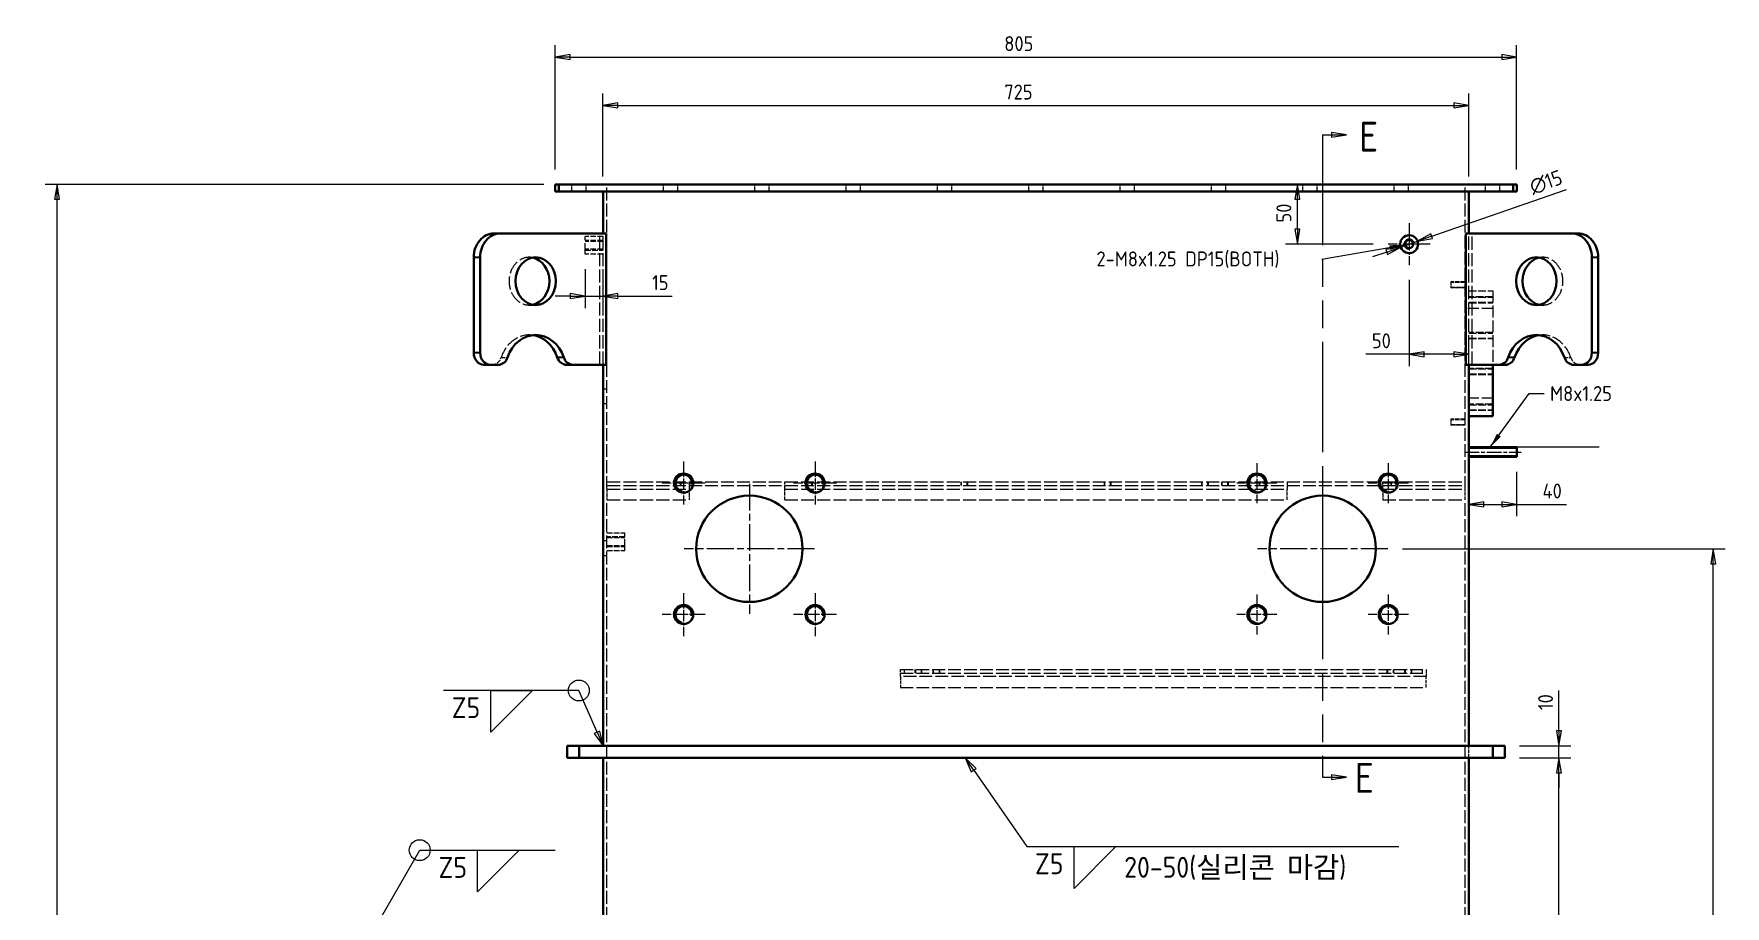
# Model space of a CAD drawing. Header units: millimetres. Extents: x 0 to 5945, y 0 to 4205.
# Drawn here: x 1804 to 3220, y 1254 to 1984 of the extents above; entities that cross this region are included whole.
import ezdxf

# ---------------------------------------------------------------- set-up
doc = ezdxf.new("R2010")
doc.units = ezdxf.units.MM
doc.header["$LTSCALE"] = 5
for name, pattern in [('CHAIN', [0.3543, 0.2362, -0.0295, 0.0591, -0.0295]), ('DASHED', [0.2067, 0.1654, -0.0413]), ('DOUBLE_DASH_CHAIN', [1.2403, 0.6614, -0.0827, 0.1654, -0.0827, 0.1654, -0.0827])]:
    doc.linetypes.add(name, pattern=pattern)
doc.layers.get('0').update_dxf_attribs({"color": 3, "lineweight": 25})
for name, color, linetype, lineweight in [('가려진 것(ISO)', 2, 'DASHED', 18), ('가려진 좁은 것(ISO)', 2, 'DASHED', 18), ('가시적인 것(ISO)', 3, 'Continuous', 40), ('가시적인 좁은 것(ISO)', 3, 'Continuous', 35), ('기호(ISO)', 5, 'Continuous', 25), ('단면선(ISO)', 7, 'CHAIN', 25), ('중심 표식(ISO)', 1, 'Continuous', 25), ('중심선(ISO)', 1, 'Continuous', 25), ('치수(ISO)', 2, 'Continuous', 25)]:
    doc.layers.add(name, color=color, linetype=linetype, lineweight=lineweight)
doc.styles.add('부품번호텍스트_PSTEK_POSCO', font='isocp.shx')
doc.styles.add('치수 텍스트_PSTEK_POSCO', font='isocp.shx')
doc.styles.add('표면거칠기 텍스트_PSTEK_POSCO', font='isocp.shx')
doc.dimstyles.new('치수_PSTEK_POSCO', dxfattribs={"dimscale": 5, "dimtxt": 2.5, "dimasz": 2.5, "dimexe": 2, "dimexo": 2.5, "dimgap": 1, "dimtad": 1, "dimrnd": 1e-08, "dimdsep": 46, "dimtxsty": '치수 텍스트_PSTEK_POSCO', "dimblk": 'Filled-1', "dimcen": 0.09, "dimdle": 10, "dimclrd": 7, "dimclre": 7, "dimclrt": 2, "dimadec": 1, "dimazin": 2, "dimtfac": 1, "dimtmove": 0, "dimatfit": 3, "dimfxl": 0, "dimtolj": 1, "dimlwd": -1, "dimlwe": -1, "dimarcsym": 0})
doc.dimstyles.new('치수_PSTEK_POSCO$7', dxfattribs={"dimscale": 5, "dimtxt": 2.5, "dimasz": 2.5, "dimexe": 2, "dimexo": 2.5, "dimgap": 1, "dimtad": 1, "dimrnd": 1e-08, "dimdsep": 46, "dimtxsty": '치수 텍스트_PSTEK_POSCO', "dimblk": 'Filled-1', "dimcen": 0.09, "dimdle": 10, "dimclrd": 7, "dimclre": 7, "dimclrt": 2, "dimadec": 1, "dimazin": 2, "dimtfac": 1, "dimtmove": 0, "dimatfit": 3, "dimfxl": 0, "dimtolj": 1, "dimlwd": -1, "dimlwe": -1, "dimarcsym": 0})

# ---------------------------------------------------------------- blocks, each defined once
blk = doc.blocks.new('Filled-1')
at = {"color": 0}
for p, q in [((0, 0), (-1, 0.17)), ((-1, 0.17), (-1, -0.17)), ((-1, 0), (0, 0)), ((-1, -0.17), (0, 0))]:
    blk.add_line(p, q, dxfattribs=at)
at = {"color": 0, "flags": 128}
blk.add_lwpolyline([(-1, -0.17), (0, 0), (-1, 0.17), (-1, -0.17)], dxfattribs=at)
at = {"color": 0}
blk.add_solid([(-1, -0.17), (0, 0), (-1, 0.17), (-1, -0.17)], dxfattribs=at)
blk = doc.blocks.new('*D40')
at = {"layer": 'Defpoints', "color": 0, "transparency": 16777216}
for p in [(3005.1, 1924), (2280.1, 1851.9), (3005.1, 1851.9)]:
    blk.add_point(p, dxfattribs=at)
at = {"layer": '치수(ISO)', "color": 7, "transparency": 16777216}
for p, q in [((2280.1, 1864.4), (2280.1, 1934)), ((3005.1, 1864.4), (3005.1, 1934)), ((2292.6, 1924), (2992.6, 1924))]:
    blk.add_line(p, q, dxfattribs=at)
at = {"layer": '치수(ISO)', "color": 7, "transparency": 16777216, "xscale": 12.5, "yscale": 12.5, "zscale": 12.5, "rotation": 180}
blk.add_blockref('Filled-1', (2280.1, 1924), dxfattribs=at)
at = {"layer": '치수(ISO)', "color": 7, "transparency": 16777216, "xscale": 12.5, "yscale": 12.5, "zscale": 12.5}
blk.add_blockref('Filled-1', (3005.1, 1924), dxfattribs=at)
at = {"layer": '치수(ISO)', "color": 2, "transparency": 16777216, "insert": (2616.1, 1935.2), "char_height": 12.5, "attachment_point": 4, "style": '치수 텍스트_PSTEK_POSCO'}
blk.add_mtext('\\A1;725', dxfattribs=at)
blk = doc.blocks.new('*D42')
at = {"layer": 'Defpoints', "color": 0, "transparency": 16777216}
for p in [(3045.1, 1964.5), (2240.1, 1857.9), (3045.1, 1857.9)]:
    blk.add_point(p, dxfattribs=at)
at = {"layer": '치수(ISO)', "color": 7, "transparency": 16777216}
for p, q in [((2240.1, 1870.4), (2240.1, 1974.5)), ((3045.1, 1870.4), (3045.1, 1974.5)), ((2252.6, 1964.5), (3032.6, 1964.5))]:
    blk.add_line(p, q, dxfattribs=at)
at = {"layer": '치수(ISO)', "color": 7, "transparency": 16777216, "xscale": 12.5, "yscale": 12.5, "zscale": 12.5, "rotation": 180}
blk.add_blockref('Filled-1', (2240.1, 1964.5), dxfattribs=at)
at = {"layer": '치수(ISO)', "color": 7, "transparency": 16777216, "xscale": 12.5, "yscale": 12.5, "zscale": 12.5}
blk.add_blockref('Filled-1', (3045.1, 1964.5), dxfattribs=at)
at = {"layer": '치수(ISO)', "color": 2, "transparency": 16777216, "insert": (2616.1, 1975.7), "char_height": 12.5, "attachment_point": 4, "style": '치수 텍스트_PSTEK_POSCO'}
blk.add_mtext('\\A1;805', dxfattribs=at)
blk = doc.blocks.new('용접 기호 식별자5')
at = {"layer": '기호(ISO)', "color": 7}
for p, q in [((408.48, 230.94), (425.33, 260.13)), ((425.33, 260.13), (448.01, 260.13)), ((408.05, 231.19), (407.23, 228.78)), ((408.48, 230.94), (407.23, 228.78)), ((407.23, 228.78), (408.91, 230.69)), ((408.91, 230.69), (408.05, 231.19))]:
    blk.add_line(p, q, dxfattribs=at)
at = {"layer": '기호(ISO)'}
for p, q in [((435.01, 260.13), (442.01, 260.13)), ((442.01, 260.13), (435.01, 253.13)), ((435.01, 253.13), (435.01, 260.13))]:
    blk.add_line(p, q, dxfattribs=at)
at = {"layer": '기호(ISO)', "color": 7, "flags": 128}
blk.add_lwpolyline([(408.05, 231.19), (407.23, 228.78), (408.91, 230.69), (408.05, 231.19)], dxfattribs=at)
at = {"layer": '기호(ISO)'}
blk.add_circle((425.33, 260.13), 1.75, dxfattribs=at)
at = {"layer": '기호(ISO)', "color": 7}
blk.add_solid([(408.05, 231.19), (407.23, 228.78), (408.91, 230.69), (408.05, 231.19)], dxfattribs=at)
at = {"layer": '기호(ISO)', "color": 7, "insert": (428.48, 255.5), "char_height": 3.5, "attachment_point": 7, "style": '표면거칠기 텍스트_PSTEK_POSCO'}
blk.add_mtext('Z5', dxfattribs=at)
blk = doc.blocks.new('*D51')
at = {"layer": 'Defpoints', "color": 0, "transparency": 16777216}
for p in [(2265.1, 1799.4), (2280.1, 1799.4), (2265.1, 1764.4)]:
    blk.add_point(p, dxfattribs=at)
at = {"layer": '치수(ISO)', "color": 7, "transparency": 16777216}
for p, q in [((2265.1, 1786.9), (2265.1, 1754.4)), ((2280.1, 1786.9), (2280.1, 1754.4)), ((2252.6, 1764.4), (2240.1, 1764.4)), ((2265.1, 1764.4), (2280.1, 1764.4)), ((2292.6, 1764.4), (2337.9, 1764.4))]:
    blk.add_line(p, q, dxfattribs=at)
at = {"layer": '치수(ISO)', "color": 7, "transparency": 16777216, "xscale": 12.5, "yscale": 12.5, "zscale": 12.5}
blk.add_blockref('Filled-1', (2265.1, 1764.4), dxfattribs=at)
at = {"layer": '치수(ISO)', "color": 7, "transparency": 16777216, "xscale": 12.5, "yscale": 12.5, "zscale": 12.5, "rotation": 180}
blk.add_blockref('Filled-1', (2280.1, 1764.4), dxfattribs=at)
at = {"layer": '치수(ISO)', "color": 2, "transparency": 16777216, "insert": (2321.2, 1775.7), "char_height": 12.5, "attachment_point": 4, "style": '치수 텍스트_PSTEK_POSCO'}
blk.add_mtext('\\A1;15', dxfattribs=at)
blk = doc.blocks.new('*D53')
at = {"layer": 'Defpoints', "color": 0, "transparency": 16777216}
for p in [(1823, 1857.9), (2243.1, 1857.9), (2182.6, 437.9)]:
    blk.add_point(p, dxfattribs=at)
at = {"layer": '치수(ISO)', "color": 7, "transparency": 16777216}
for p, q in [((2230.6, 1857.9), (1813, 1857.9)), ((1823, 450.4), (1823, 1845.4)), ((2170.1, 437.9), (1813, 437.9))]:
    blk.add_line(p, q, dxfattribs=at)
at = {"layer": '치수(ISO)', "color": 7, "transparency": 16777216, "xscale": 12.5, "yscale": 12.5, "zscale": 12.5}
for p, rotation in [((1823, 1857.9), 90), ((1823, 437.9), 270)]:
    blk.add_blockref('Filled-1', p, dxfattribs=dict(at, rotation=rotation))
at = {"layer": '치수(ISO)', "color": 2, "transparency": 16777216, "insert": (1811.7, 947.9), "char_height": 12.5, "attachment_point": 4, "rotation": 90, "style": '치수 텍스트_PSTEK_POSCO'}
blk.add_mtext('\\A1;1420', dxfattribs=at)
blk = doc.blocks.new('*D55')
at = {"layer": 'Defpoints', "color": 0, "transparency": 16777216}
for p in [(2861.5, 1857.9), (2926.1, 1857.9), (2937.6, 1807.9)]:
    blk.add_point(p, dxfattribs=at)
at = {"layer": '치수(ISO)', "color": 7, "transparency": 16777216}
for p, q in [((2861.5, 1820.4), (2861.5, 1845.4)), ((2925.1, 1807.9), (2851.5, 1807.9))]:
    blk.add_line(p, q, dxfattribs=at)
at = {"layer": '치수(ISO)', "color": 7, "transparency": 16777216, "xscale": 12.5, "yscale": 12.5, "zscale": 12.5}
for p, rotation in [((2861.5, 1857.9), 90), ((2861.5, 1807.9), 270)]:
    blk.add_blockref('Filled-1', p, dxfattribs=dict(at, rotation=rotation))
at = {"layer": '치수(ISO)', "color": 2, "transparency": 16777216, "insert": (2850.2, 1826), "char_height": 12.5, "attachment_point": 4, "rotation": 90, "style": '치수 텍스트_PSTEK_POSCO'}
blk.add_mtext('\\A1;50', dxfattribs=at)
blk = doc.blocks.new('*D56')
at = {"layer": 'Defpoints', "color": 0, "transparency": 16777216}
for p in [(2955.1, 1790.4), (3005.1, 1715.7), (3005.1, 1595.8)]:
    blk.add_point(p, dxfattribs=at)
at = {"layer": '치수(ISO)', "color": 7, "transparency": 16777216}
for p, q in [((2955.1, 1777.9), (2955.1, 1705.7)), ((2955.1, 1715.7), (2918.9, 1715.7)), ((2992.6, 1715.7), (2967.6, 1715.7)), ((3005.1, 1608.3), (3005.1, 1725.7))]:
    blk.add_line(p, q, dxfattribs=at)
at = {"layer": '치수(ISO)', "color": 7, "transparency": 16777216, "xscale": 12.5, "yscale": 12.5, "zscale": 12.5, "rotation": 180}
blk.add_blockref('Filled-1', (2955.1, 1715.7), dxfattribs=at)
at = {"layer": '치수(ISO)', "color": 7, "transparency": 16777216, "xscale": 12.5, "yscale": 12.5, "zscale": 12.5}
blk.add_blockref('Filled-1', (3005.1, 1715.7), dxfattribs=at)
at = {"layer": '치수(ISO)', "color": 2, "transparency": 16777216, "insert": (2923.9, 1727), "char_height": 12.5, "attachment_point": 4, "style": '치수 텍스트_PSTEK_POSCO'}
blk.add_mtext('\\A1;50', dxfattribs=at)
blk = doc.blocks.new('*D57')
at = {"layer": 'Defpoints', "color": 0, "transparency": 16777216}
for p in [(2948.1, 1805.4), (2962.2, 1810.4)]:
    blk.add_point(p, dxfattribs=at)
at = {"layer": '치수(ISO)', "color": 7, "transparency": 16777216}
for p, q in [((2974, 1814.5), (3086.8, 1853.7)), ((2936.3, 1801.3), (2924.4, 1797.2)), ((2948.1, 1805.4), (2962.2, 1810.4))]:
    blk.add_line(p, q, dxfattribs=at)
at = {"layer": '치수(ISO)', "color": 7, "transparency": 16777216, "xscale": 12.5, "yscale": 12.5, "zscale": 12.5}
for p, rotation in [((2962.2, 1810.4), 199.1737880342948), ((2948.1, 1805.4), 19.17378803429481)]:
    blk.add_blockref('Filled-1', p, dxfattribs=dict(at, rotation=rotation))
at = {"layer": '치수(ISO)', "color": 2, "transparency": 16777216, "insert": (3056.7, 1855.1), "char_height": 12.5, "attachment_point": 4, "rotation": 19.1738, "style": '치수 텍스트_PSTEK_POSCO'}
blk.add_mtext('\\A1;∅15', dxfattribs=at)
blk = doc.blocks.new('*D62')
at = {"layer": 'Defpoints', "color": 0, "transparency": 16777216}
for p in [(3005.1, 1629.9), (3045.1, 1629.9), (3045.1, 1590.1)]:
    blk.add_point(p, dxfattribs=at)
at = {"layer": '치수(ISO)', "color": 7, "transparency": 16777216}
for p, q in [((3005.1, 1617.4), (3005.1, 1580.1)), ((3045.1, 1617.4), (3045.1, 1580.1)), ((3017.6, 1590.1), (3032.6, 1590.1)), ((3045.1, 1590.1), (3086.8, 1590.1))]:
    blk.add_line(p, q, dxfattribs=at)
at = {"layer": '치수(ISO)', "color": 7, "transparency": 16777216, "xscale": 12.5, "yscale": 12.5, "zscale": 12.5, "rotation": 180}
blk.add_blockref('Filled-1', (3005.1, 1590.1), dxfattribs=at)
at = {"layer": '치수(ISO)', "color": 7, "transparency": 16777216, "xscale": 12.5, "yscale": 12.5, "zscale": 12.5}
blk.add_blockref('Filled-1', (3045.1, 1590.1), dxfattribs=at)
at = {"layer": '치수(ISO)', "color": 2, "transparency": 16777216, "insert": (3066.8, 1601.3), "char_height": 12.5, "attachment_point": 4, "style": '치수 텍스트_PSTEK_POSCO'}
blk.add_mtext('\\A1;40', dxfattribs=at)
blk = doc.blocks.new('2dTransSection3')
at = {"layer": '단면선(ISO)', "linetype": 'DOUBLE_DASH_CHAIN', "ltscale": 5.587825}
blk.add_line((576.53, 379.87), (576.53, 272.35), dxfattribs=at)
at = {"layer": '단면선(ISO)', "linetype": 'Continuous'}
for p, q in [((576.53, 379.87), (576.53, 376.31)), ((576.53, 379.87), (578.03, 379.87)), ((580.53, 379.87), (578.03, 380.27)), ((578.03, 380.27), (578.03, 379.47)), ((578.03, 379.87), (580.53, 379.87)), ((578.03, 379.47), (580.53, 379.87)), ((576.53, 275.91), (576.53, 272.35)), ((576.53, 272.35), (578.03, 272.35)), ((580.53, 272.35), (578.03, 272.75)), ((578.03, 272.75), (578.03, 271.95)), ((578.03, 272.35), (580.53, 272.35)), ((578.03, 271.95), (580.53, 272.35))]:
    blk.add_line(p, q, dxfattribs=at)
at = {"layer": '단면선(ISO)', "linetype": 'Continuous', "flags": 128}
for points in [[(578.03, 379.47), (580.53, 379.87), (578.03, 380.27), (578.03, 379.47)], [(578.03, 271.95), (580.53, 272.35), (578.03, 272.75), (578.03, 271.95)]]:
    blk.add_lwpolyline(points, dxfattribs=at)
at = {"layer": '단면선(ISO)'}
for points in [[(578.03, 379.47), (580.53, 379.87), (578.03, 380.27), (578.03, 379.47)], [(578.03, 271.95), (580.53, 272.35), (578.03, 272.75), (578.03, 271.95)]]:
    blk.add_solid(points, dxfattribs=at)
at = {"layer": '단면선(ISO)', "char_height": 5, "attachment_point": 7, "style": '부품번호텍스트_PSTEK_POSCO'}
for insert in [(582.63, 377.06), (581.9, 269.72)]:
    blk.add_mtext('E', dxfattribs=dict(at, insert=insert))
blk = doc.blocks.new('*D153')
at = {"layer": 'Defpoints', "color": 0, "transparency": 16777216}
for p in [(3035.1, 1387.9), (3080.5, 1387.9), (3035.1, 1377.9)]:
    blk.add_point(p, dxfattribs=at)
at = {"layer": '치수(ISO)', "color": 7, "transparency": 16777216}
for p, q in [((3080.5, 1400.4), (3080.5, 1434.2)), ((3047.6, 1387.9), (3090.5, 1387.9)), ((3080.5, 1377.9), (3080.5, 1387.9)), ((3047.6, 1377.9), (3090.5, 1377.9)), ((3080.5, 1365.4), (3080.5, 1352.9))]:
    blk.add_line(p, q, dxfattribs=at)
at = {"layer": '치수(ISO)', "color": 7, "transparency": 16777216, "xscale": 12.5, "yscale": 12.5, "zscale": 12.5}
for p, rotation in [((3080.5, 1387.9), 270), ((3080.5, 1377.9), 90)]:
    blk.add_blockref('Filled-1', p, dxfattribs=dict(at, rotation=rotation))
at = {"layer": '치수(ISO)', "color": 2, "transparency": 16777216, "insert": (3069.3, 1417.9), "char_height": 12.5, "attachment_point": 4, "rotation": 90, "style": '치수 텍스트_PSTEK_POSCO'}
blk.add_mtext('\\A1;10', dxfattribs=at)
blk = doc.blocks.new('*D154')
at = {"layer": 'Defpoints', "color": 0, "transparency": 16777216}
for p in [(3035.1, 1377.9), (3080.5, 1377.9), (3035.1, 937.9)]:
    blk.add_point(p, dxfattribs=at)
at = {"layer": '치수(ISO)', "color": 7, "transparency": 16777216}
for p, q in [((3047.6, 1377.9), (3090.5, 1377.9)), ((3080.5, 950.4), (3080.5, 1365.4)), ((3047.6, 937.9), (3090.5, 937.9))]:
    blk.add_line(p, q, dxfattribs=at)
at = {"layer": '치수(ISO)', "color": 7, "transparency": 16777216, "xscale": 12.5, "yscale": 12.5, "zscale": 12.5}
for p, rotation in [((3080.5, 1377.9), 90), ((3080.5, 937.9), 270)]:
    blk.add_blockref('Filled-1', p, dxfattribs=dict(at, rotation=rotation))
at = {"layer": '치수(ISO)', "color": 2, "transparency": 16777216, "insert": (3069.3, 1145.4), "char_height": 12.5, "attachment_point": 4, "rotation": 90, "style": '치수 텍스트_PSTEK_POSCO'}
blk.add_mtext('\\A1;440', dxfattribs=at)
blk = doc.blocks.new('용접 기호 식별자8')
at = {"layer": '기호(ISO)', "color": 7}
for p, q in [((451.98, 286.86), (429.3, 286.86)), ((455.03, 279.87), (451.98, 286.86)), ((455.49, 280.07), (454.57, 279.67)), ((454.57, 279.67), (456.03, 277.58)), ((455.03, 279.87), (456.03, 277.58)), ((456.03, 277.58), (455.49, 280.07))]:
    blk.add_line(p, q, dxfattribs=at)
at = {"layer": '기호(ISO)'}
for p, q in [((437.23, 286.86), (444.23, 286.86)), ((444.23, 286.86), (437.23, 279.86)), ((437.23, 279.86), (437.23, 286.86))]:
    blk.add_line(p, q, dxfattribs=at)
at = {"layer": '기호(ISO)', "color": 7, "flags": 128}
blk.add_lwpolyline([(454.57, 279.67), (456.03, 277.58), (455.49, 280.07), (454.57, 279.67)], dxfattribs=at)
at = {"layer": '기호(ISO)'}
blk.add_circle((451.98, 286.86), 1.75, dxfattribs=at)
at = {"layer": '기호(ISO)', "color": 7}
blk.add_solid([(454.57, 279.67), (456.03, 277.58), (455.49, 280.07), (454.57, 279.67)], dxfattribs=at)
at = {"layer": '기호(ISO)', "color": 7, "insert": (430.69, 282.24), "char_height": 3.5, "attachment_point": 7, "style": '표면거칠기 텍스트_PSTEK_POSCO'}
blk.add_mtext('Z5', dxfattribs=at)
blk = doc.blocks.new('용접 기호 식별자9')
at = {"layer": '기호(ISO)', "color": 7}
for p, q in [((518.11, 273.52), (516.69, 275.58)), ((518.52, 273.81), (516.69, 275.58)), ((516.69, 275.58), (517.7, 273.24)), ((517.7, 273.24), (518.52, 273.81)), ((518.11, 273.52), (526.97, 260.74)), ((526.97, 260.74), (589.3, 260.74))]:
    blk.add_line(p, q, dxfattribs=at)
at = {"layer": '기호(ISO)'}
for p, q in [((534.9, 260.74), (541.9, 260.74)), ((541.9, 260.74), (534.9, 253.74)), ((534.9, 253.74), (534.9, 260.74))]:
    blk.add_line(p, q, dxfattribs=at)
at = {"layer": '기호(ISO)', "color": 7, "flags": 128}
blk.add_lwpolyline([(518.52, 273.81), (516.69, 275.58), (517.7, 273.24), (518.52, 273.81)], dxfattribs=at)
at = {"layer": '기호(ISO)', "color": 7}
blk.add_solid([(518.52, 273.81), (516.69, 275.58), (517.7, 273.24), (518.52, 273.81)], dxfattribs=at)
at = {"layer": '기호(ISO)', "color": 7, "char_height": 3.5, "attachment_point": 7, "style": '표면거칠기 텍스트_PSTEK_POSCO'}
for s, insert in [('Z5', (528.36, 256.11)), ('20-50(실리콘 마감)', (543.3, 255.14))]:
    blk.add_mtext(s, dxfattribs=dict(at, insert=insert))
blk = doc.blocks.new('*D199')
at = {"layer": 'Defpoints', "color": 0, "transparency": 16777216}
for p in [(2937.1, 1552.9), (3209.7, 1552.9), (2937.1, 557.9)]:
    blk.add_point(p, dxfattribs=at)
at = {"layer": '치수(ISO)', "color": 7, "transparency": 16777216}
for p, q in [((2949.6, 1552.9), (3219.7, 1552.9)), ((3209.7, 570.4), (3209.7, 1540.4)), ((2949.6, 557.9), (3219.7, 557.9))]:
    blk.add_line(p, q, dxfattribs=at)
at = {"layer": '치수(ISO)', "color": 7, "transparency": 16777216, "xscale": 12.5, "yscale": 12.5, "zscale": 12.5}
for p, rotation in [((3209.7, 1552.9), 90), ((3209.7, 557.9), 270)]:
    blk.add_blockref('Filled-1', p, dxfattribs=dict(at, rotation=rotation))
at = {"layer": '치수(ISO)', "color": 2, "transparency": 16777216, "insert": (3198.5, 1043.6), "char_height": 12.5, "attachment_point": 4, "rotation": 90, "style": '치수 텍스트_PSTEK_POSCO'}
blk.add_mtext('\\A1;995', dxfattribs=at)

msp = doc.modelspace()

# ---------------------------------------------------------------- linework, layer by layer
at = {"layer": '가려진 것(ISO)', "ltscale": 2.285536}
for p, q in [((2254.1439, 1851.8965), (2254.1439, 1857.8965)), ((2266.1439, 1851.8965), (2266.1439, 1857.8965)), ((2330.6439, 1851.8965), (2330.6439, 1857.8965)), ((2342.6439, 1851.8965), (2342.6439, 1857.8965)), ((2407.1439, 1851.8965), (2407.1439, 1857.8965)), ((2419.1439, 1851.8965), (2419.1439, 1857.8965)), ((2483.6439, 1851.8965), (2483.6439, 1857.8965)), ((2495.6439, 1851.8965), (2495.6439, 1857.8965)), ((2560.1439, 1851.8965), (2560.1439, 1857.8965)), ((2572.1439, 1851.8965), (2572.1439, 1857.8965)), ((2636.6439, 1851.8965), (2636.6439, 1857.8965)), ((2648.6439, 1851.8965), (2648.6439, 1857.8965)), ((2713.1439, 1851.8965), (2713.1439, 1857.8965)), ((2725.1439, 1851.8965), (2725.1439, 1857.8965)), ((2789.6439, 1851.8965), (2789.6439, 1857.8965)), ((2801.6439, 1851.8965), (2801.6439, 1857.8965)), ((2866.1439, 1851.8965), (2866.1439, 1857.8965)), ((2878.1439, 1851.8965), (2878.1439, 1857.8965)), ((2942.6439, 1851.8965), (2942.6439, 1857.8965)), ((2954.6439, 1851.8965), (2954.6439, 1857.8965)), ((3019.1439, 1851.8965), (3019.1439, 1857.8965)), ((3031.1439, 1851.8965), (3031.1439, 1857.8965))]:
    msp.add_line(p, q, dxfattribs=at)
at = {"layer": '가려진 것(ISO)', "ltscale": 12.986021}
for p, q in [((2283.3439, 1602.8965), (2283.3439, 1857.8965)), ((3001.9439, 1602.8965), (3001.9439, 1857.8965))]:
    msp.add_line(p, q, dxfattribs=at)
at = {"layer": '가려진 것(ISO)', "ltscale": 11.399102}
for p, q in [((2265.1439, 1799.3965), (2265.1439, 1814.3965)), ((2298.3439, 1551.3965), (2298.3439, 1566.3965))]:
    msp.add_line(p, q, dxfattribs=at)
at = {"layer": '가려진 것(ISO)', "ltscale": 5.71399}
for p, q in [((2280.1439, 1814.3965), (2265.1439, 1814.3965)), ((2280.1439, 1810.8965), (2265.1439, 1810.8965)), ((2280.1439, 1810.22), (2265.1439, 1810.22)), ((2280.1439, 1803.573), (2265.1439, 1803.573)), ((2265.1439, 1802.8965), (2280.1439, 1802.8965)), ((2280.1439, 1799.3965), (2265.1439, 1799.3965)), ((2283.3439, 1566.3965), (2298.3439, 1566.3965)), ((2298.3439, 1562.8965), (2283.3439, 1562.8965)), ((2283.3439, 1562.22), (2298.3439, 1562.22)), ((2283.3439, 1555.573), (2298.3439, 1555.573)), ((2283.3439, 1554.8965), (2298.3439, 1554.8965)), ((2283.3439, 1551.3965), (2298.3439, 1551.3965))]:
    msp.add_line(p, q, dxfattribs=at)
at = {"layer": '가려진 것(ISO)', "ltscale": 13.304306}
for p, q in [((2277.4652, 1706.8965), (2277.4652, 1816.8965)), ((2280.1439, 1706.8965), (2280.1439, 1816.8965)), ((3005.1439, 1706.8965), (3005.1439, 1816.8965)), ((3007.8226, 1706.8965), (3007.8226, 1816.8965))]:
    msp.add_line(p, q, dxfattribs=at)
at = {"layer": '가려진 것(ISO)', "ltscale": 3.809293}
for p, q in [((2218.3586, 1796.8965), (2223.716, 1796.8965)), ((3061.5718, 1796.8965), (3066.9292, 1796.8965)), ((2218.3586, 1756.8965), (2223.716, 1756.8965)), ((3061.5718, 1756.8965), (3066.9292, 1756.8965)), ((2218.3586, 1731.8965), (2223.716, 1731.8965)), ((3061.5718, 1731.8965), (3066.9292, 1731.8965)), ((3005.1439, 1377.8965), (3005.1439, 1387.8965))]:
    msp.add_line(p, q, dxfattribs=at)
at = {"layer": '가려진 것(ISO)', "ltscale": 2.991791}
for p, q in [((2989.9439, 1776.3965), (2989.9439, 1771.3965)), ((2989.9439, 1661.3965), (2989.9439, 1656.3965))]:
    msp.add_line(p, q, dxfattribs=at)
at = {"layer": '가려진 것(ISO)', "ltscale": 4.571172}
for p, q in [((3001.9439, 1776.3965), (2989.9439, 1776.3965)), ((3001.9439, 1775.918), (2989.9439, 1775.918)), ((2989.9439, 1771.875), (3001.9439, 1771.875)), ((3001.9439, 1771.3965), (2989.9439, 1771.3965)), ((3001.9439, 1661.3965), (2989.9439, 1661.3965)), ((3001.9439, 1660.918), (2989.9439, 1660.918)), ((2989.9439, 1656.875), (3001.9439, 1656.875)), ((3001.9439, 1656.3965), (2989.9439, 1656.3965))]:
    msp.add_line(p, q, dxfattribs=at)
at = {"layer": '가려진 것(ISO)', "ltscale": 7.618686}
for p, q in [((3005.1439, 1768.8965), (3025.1439, 1768.8965)), ((3025.1439, 1763.8965), (3005.1439, 1763.8965)), ((3005.1439, 1763.4635), (3025.1439, 1763.4635)), ((3005.1439, 1759.3295), (3025.1439, 1759.3295)), ((3005.1439, 1758.8965), (3025.1439, 1758.8965)), ((3025.1439, 1733.8965), (3005.1439, 1733.8965)), ((3005.1439, 1733.4635), (3025.1439, 1733.4635)), ((3005.1439, 1729.3295), (3025.1439, 1729.3295)), ((3005.1439, 1728.8965), (3025.1439, 1728.8965)), ((3025.1439, 1703.8965), (3005.1439, 1703.8965)), ((3005.1439, 1703.4635), (3025.1439, 1703.4635)), ((3005.1439, 1699.3295), (3025.1439, 1699.3295)), ((3005.1439, 1698.8965), (3025.1439, 1698.8965)), ((3025.1439, 1673.8965), (3005.1439, 1673.8965)), ((3005.1439, 1673.4635), (3025.1439, 1673.4635)), ((3005.1439, 1669.3295), (3025.1439, 1669.3295)), ((3005.1439, 1668.8965), (3025.1439, 1668.8965))]:
    msp.add_line(p, q, dxfattribs=at)
at = {"layer": '가려진 것(ISO)', "ltscale": 11.998065}
msp.add_line((3025.1439, 1768.8965), (3025.1439, 1706.8965), dxfattribs=at)
at = {"layer": '가려진 것(ISO)', "ltscale": 11.223996}
for p, q in [((3025.1439, 1753.8965), (3001.9439, 1753.8965)), ((3025.1439, 1678.8965), (3001.9439, 1678.8965))]:
    msp.add_line(p, q, dxfattribs=at)
at = {"layer": '가려진 것(ISO)', "ltscale": 1.218906}
for p, q in [((2283.3439, 1686.6465), (2280.1439, 1686.6465)), ((2283.3439, 1674.1465), (2280.1439, 1674.1465)), ((2283.3439, 1559.6465), (2280.1439, 1559.6465)), ((2283.3439, 1547.1465), (2280.1439, 1547.1465))]:
    msp.add_line(p, q, dxfattribs=at)
at = {"layer": '가려진 것(ISO)', "ltscale": 13.352685}
for p, q in [((2283.3439, 1608.8965), (2352.3439, 1608.8965)), ((2283.3439, 1605.8965), (2352.3439, 1605.8965)), ((2283.3439, 1602.8965), (2352.3439, 1602.8965)), ((2932.9439, 1608.8965), (3001.9439, 1608.8965)), ((2932.9439, 1605.8965), (3001.9439, 1605.8965)), ((2932.9439, 1602.8965), (3001.9439, 1602.8965)), ((2283.3439, 1593.8965), (2352.3439, 1593.8965)), ((2932.9439, 1593.8965), (3001.9439, 1593.8965))]:
    msp.add_line(p, q, dxfattribs=at)
at = {"layer": '가려진 것(ISO)', "ltscale": 3.428354}
for p, q in [((2283.3439, 1602.8965), (2283.3439, 1593.8965)), ((2352.3439, 1602.8965), (2352.3439, 1593.8965)), ((2432.3439, 1593.8965), (2432.3439, 1602.8965)), ((2852.9439, 1593.8965), (2852.9439, 1602.8965)), ((2932.9439, 1602.8965), (2932.9439, 1593.8965)), ((3001.9439, 1593.8965), (3001.9439, 1602.8965)), ((2529.1439, 1445.8965), (2529.1439, 1436.8965)), ((2969.3439, 1436.8965), (2969.3439, 1445.8965))]:
    msp.add_line(p, q, dxfattribs=at)
at = {"layer": '가려진 것(ISO)', "ltscale": 1.142718}
for p, q in [((2339.6439, 1608.8965), (2339.6439, 1605.8965)), ((2340.1854, 1605.8965), (2340.1854, 1608.8965)), ((2345.1024, 1605.8965), (2345.1024, 1608.8965)), ((2345.6439, 1605.8965), (2345.6439, 1608.8965)), ((2449.6439, 1608.8965), (2449.6439, 1605.8965)), ((2450.1854, 1605.8965), (2450.1854, 1608.8965)), ((2455.1024, 1605.8965), (2455.1024, 1608.8965)), ((2455.6439, 1605.8965), (2455.6439, 1608.8965)), ((2579.6439, 1608.8965), (2579.6439, 1605.8965)), ((2580.1854, 1605.8965), (2580.1854, 1608.8965)), ((2585.1024, 1605.8965), (2585.1024, 1608.8965)), ((2585.6439, 1605.8965), (2585.6439, 1608.8965)), ((2699.6439, 1608.8965), (2699.6439, 1605.8965)), ((2700.1854, 1605.8965), (2700.1854, 1608.8965)), ((2705.1024, 1605.8965), (2705.1024, 1608.8965)), ((2705.6439, 1605.8965), (2705.6439, 1608.8965)), ((2781.1439, 1608.8965), (2781.1439, 1605.8965)), ((2781.6854, 1605.8965), (2781.6854, 1608.8965)), ((2786.6024, 1605.8965), (2786.6024, 1608.8965)), ((2787.1439, 1605.8965), (2787.1439, 1608.8965)), ((2797.9439, 1608.8965), (2797.9439, 1605.8965)), ((2798.4854, 1605.8965), (2798.4854, 1608.8965)), ((2803.4024, 1605.8965), (2803.4024, 1608.8965)), ((2803.9439, 1605.8965), (2803.9439, 1608.8965)), ((2829.6439, 1608.8965), (2829.6439, 1605.8965)), ((2830.1854, 1605.8965), (2830.1854, 1608.8965)), ((2835.1024, 1605.8965), (2835.1024, 1608.8965)), ((2835.6439, 1605.8965), (2835.6439, 1608.8965)), ((2939.6439, 1608.8965), (2939.6439, 1605.8965)), ((2940.1854, 1605.8965), (2940.1854, 1608.8965)), ((2945.1024, 1605.8965), (2945.1024, 1608.8965)), ((2945.6439, 1605.8965), (2945.6439, 1608.8965)), ((2532.1439, 1451.8965), (2532.1439, 1448.8965)), ((2541.1439, 1451.8965), (2541.1439, 1448.8965)), ((2541.6854, 1451.8965), (2541.6854, 1448.8965)), ((2546.6024, 1451.8965), (2546.6024, 1448.8965)), ((2547.1439, 1448.8965), (2547.1439, 1451.8965)), ((2556.1439, 1451.8965), (2556.1439, 1448.8965)), ((2556.6854, 1451.8965), (2556.6854, 1448.8965)), ((2561.6024, 1451.8965), (2561.6024, 1448.8965)), ((2562.1439, 1448.8965), (2562.1439, 1451.8965)), ((2936.3439, 1451.8965), (2936.3439, 1448.8965)), ((2936.8854, 1451.8965), (2936.8854, 1448.8965)), ((2941.8024, 1451.8965), (2941.8024, 1448.8965)), ((2942.3439, 1448.8965), (2942.3439, 1451.8965)), ((2951.3439, 1451.8965), (2951.3439, 1448.8965)), ((2951.8854, 1451.8965), (2951.8854, 1448.8965)), ((2956.8024, 1451.8965), (2956.8024, 1448.8965)), ((2957.3439, 1448.8965), (2957.3439, 1451.8965)), ((2966.3439, 1448.8965), (2966.3439, 1451.8965))]:
    msp.add_line(p, q, dxfattribs=at)
at = {"layer": '가려진 것(ISO)', "ltscale": 3.590168}
for p, q in [((2352.3439, 1608.8965), (2352.3439, 1602.8965)), ((2432.3439, 1602.8965), (2432.3439, 1608.8965)), ((2852.9439, 1608.8965), (2852.9439, 1602.8965)), ((2932.9439, 1602.8965), (2932.9439, 1608.8965)), ((2529.1439, 1445.8965), (2529.1439, 1451.8965)), ((2969.3439, 1451.8965), (2969.3439, 1445.8965))]:
    msp.add_line(p, q, dxfattribs=at)
at = {"layer": '가려진 것(ISO)', "ltscale": 12.901145}
for p, q in [((2352.3439, 1608.8965), (2432.3439, 1608.8965)), ((2352.3439, 1605.8965), (2432.3439, 1605.8965)), ((2852.9439, 1608.8965), (2932.9439, 1608.8965)), ((2852.9439, 1605.8965), (2932.9439, 1605.8965))]:
    msp.add_line(p, q, dxfattribs=at)
at = {"layer": '가려진 것(ISO)', "ltscale": 13.127955}
for p, q in [((2432.3439, 1608.8965), (2852.9439, 1608.8965)), ((2432.3439, 1605.8965), (2852.9439, 1605.8965)), ((2432.3439, 1602.8965), (2852.9439, 1602.8965)), ((2432.3439, 1593.8965), (2852.9439, 1593.8965))]:
    msp.add_line(p, q, dxfattribs=at)
at = {"layer": '가려진 것(ISO)', "ltscale": 13.090868}
for p, q in [((2283.3439, 443.8965), (2283.3439, 1593.8965)), ((3001.9439, 443.8965), (3001.9439, 1593.8965))]:
    msp.add_line(p, q, dxfattribs=at)
at = {"layer": '가려진 것(ISO)', "ltscale": 12.907009}
for p, q in [((2529.1439, 1451.8965), (2969.3439, 1451.8965)), ((2529.1439, 1448.8965), (2969.3439, 1448.8965)), ((2969.3439, 1445.8965), (2529.1439, 1445.8965)), ((2529.1439, 1436.8965), (2969.3439, 1436.8965))]:
    msp.add_line(p, q, dxfattribs=at)
at = {"layer": '가려진 것(ISO)', "ltscale": 13.392084}
for centre, major_axis in [((2218.3586, 1776.8965), (0, 20)), ((3066.9292, 1776.8965), (0, -20))]:
    msp.add_ellipse(centre, major_axis=major_axis, ratio=0.844380081, start_param=6.123891808, end_param=9.58407146, dxfattribs=at)
at = {"layer": '가려진 것(ISO)', "ltscale": 12.504545}
for centre, start_param, end_param in [((2218.3586, 1701.8965), 6.177240097, 7.469584859), ((3066.9292, 1701.8965), 5.096785755, 6.389130517)]:
    msp.add_ellipse(centre, major_axis=(0, 30), ratio=0.844380081, start_param=start_param, end_param=end_param, dxfattribs=at)
at = {"layer": '가려진 것(ISO)', "ltscale": 4.519362}
for centre, start_param, end_param in [((2187.0481, 1716.8965), 0, 1.186399552), ((3098.2397, 1716.8965), 5.096785755, 6.283185307)]:
    msp.add_ellipse(centre, major_axis=(0, -10), ratio=0.844380081, start_param=start_param, end_param=end_param, dxfattribs=at)
at = {"layer": '가려진 좁은 것(ISO)', "ltscale": 3.809293}
for p, q in [((2194.8757, 1713.1465), (2200.2332, 1713.1465)), ((3085.0546, 1713.1465), (3090.4121, 1713.1465))]:
    msp.add_line(p, q, dxfattribs=at)
at = {"layer": '가시적인 것(ISO)'}
for p, q in [((2243.1439, 1857.8965), (2240.1439, 1857.8965)), ((2240.1439, 1857.8965), (2240.1439, 1851.8965)), ((2243.1439, 1851.8965), (2243.1439, 1857.8965)), ((2243.1439, 1857.8965), (3042.1439, 1857.8965)), ((3045.1439, 1857.8965), (3042.1439, 1857.8965)), ((3042.1439, 1857.8965), (3042.1439, 1851.8965)), ((3045.1439, 1851.8965), (3045.1439, 1857.8965)), ((2240.1439, 1851.8965), (2243.1439, 1851.8965)), ((2243.1439, 1851.8965), (3042.1439, 1851.8965)), ((2280.1439, 1816.8965), (2280.1439, 1851.8965)), ((3005.1439, 1816.8965), (3005.1439, 1851.8965)), ((3042.1439, 1851.8965), (3045.1439, 1851.8965)), ((2194.1627, 1816.8965), (2188.8053, 1816.8965)), ((2194.1627, 1816.8965), (2282.8226, 1816.8965)), ((2282.8226, 1816.8965), (2282.8226, 1706.8965)), ((3091.1251, 1816.8965), (3002.4652, 1816.8965)), ((3002.4652, 1816.8965), (3002.4652, 1706.8965)), ((3096.4825, 1816.8965), (3091.1251, 1816.8965)), ((2171.9177, 1796.8965), (2171.9177, 1716.8965)), ((2177.2751, 1716.8965), (2177.2751, 1796.8965)), ((3108.0127, 1716.8965), (3108.0127, 1796.8965)), ((3113.3701, 1796.8965), (3113.3701, 1716.8965)), ((2180.3615, 1706.8965), (2185.7189, 1706.8965)), ((2192.4056, 1706.8965), (2185.7189, 1706.8965)), ((2249.669, 1706.8965), (2255.0265, 1706.8965)), ((2282.8226, 1706.8965), (2255.0265, 1706.8965)), ((2280.1439, 1387.8965), (2280.1439, 1706.8965)), ((3002.4652, 1706.8965), (3030.2613, 1706.8965)), ((3005.1439, 1387.8965), (3005.1439, 1706.8965)), ((3025.1439, 1706.8965), (3025.1439, 1663.8965)), ((3030.2613, 1706.8965), (3035.6188, 1706.8965)), ((3092.8822, 1706.8965), (3099.5689, 1706.8965)), ((3099.5689, 1706.8965), (3104.9263, 1706.8965)), ((3005.1439, 1663.8965), (3025.1439, 1663.8965)), ((3005.1439, 1637.8965), (3045.1439, 1637.8965)), ((3005.1439, 1629.8965), (3045.1439, 1629.8965)), ((3045.1439, 1629.8965), (3045.1439, 1637.8965)), ((2260.1439, 1387.8965), (2250.1439, 1387.8965)), ((2250.1439, 1387.8965), (2250.1439, 1377.8965)), ((2260.1439, 1377.8965), (2260.1439, 1387.8965)), ((2260.1439, 1387.8965), (3025.1439, 1387.8965)), ((3035.1439, 1387.8965), (3025.1439, 1387.8965)), ((3025.1439, 1387.8965), (3025.1439, 1377.8965)), ((3035.1439, 1377.8965), (3035.1439, 1387.8965)), ((2250.1439, 1377.8965), (2260.1439, 1377.8965)), ((3025.1439, 1377.8965), (2260.1439, 1377.8965)), ((2280.1439, 937.8965), (2280.1439, 1377.8965)), ((3005.1439, 937.8965), (3005.1439, 1377.8965)), ((3025.1439, 1377.8965), (3035.1439, 1377.8965))]:
    msp.add_line(p, q, dxfattribs=at)
for centre, radius in [((2955.1439, 1807.8965), 7.5), ((2955.1439, 1807.8965), 3.3235), ((2347.6439, 1607.8965), 8), ((2457.6439, 1607.8965), 8), ((2827.6439, 1607.8965), 8), ((2937.6439, 1607.8965), 8), ((2402.6439, 1552.8965), 44.5), ((2882.6439, 1552.8965), 44.5), ((2347.6439, 1497.8965), 8), ((2457.6439, 1497.8965), 8), ((2827.6439, 1497.8965), 8), ((2937.6439, 1497.8965), 8)]:
    msp.add_circle(centre, radius, dxfattribs=at)
for centre, major_axis, start_param, end_param in [((2188.8053, 1796.8965), (0, 20), 0, 1.570796327), ((2194.1627, 1796.8965), (0, 20), 0, 1.570796327), ((3091.1251, 1796.8965), (0, 20), 4.71238898, 6.283185307), ((3096.4825, 1796.8965), (0, 20), 4.71238898, 6.283185307), ((2218.3586, 1776.8965), (0, -20), 0.159293499, 2.982299155), ((3066.9292, 1776.8965), (0, 20), 0.159293499, 2.982299155), ((2223.716, 1701.8965), (0, 30), 5.096785755, 7.469584859), ((2218.3586, 1701.8965), (0, 30), 5.096785755, 6.177240097), ((3061.5718, 1701.8965), (0, 30), 5.096785755, 7.469584859), ((3066.9292, 1701.8965), (0, 30), 0.10594521, 1.186399552), ((2180.3615, 1716.8965), (0, -10), 4.71238898, 6.283185307), ((2185.7189, 1716.8965), (0, -10), 4.71238898, 6.283185307), ((3099.5689, 1716.8965), (0, -10), 0, 1.570796327), ((3104.9263, 1716.8965), (0, -10), 0, 1.570796327), ((2192.4056, 1716.8965), (0, -10), 0, 1.186399552), ((2249.669, 1716.8965), (0, -10), 5.096785755, 6.283185307), ((2255.0265, 1716.8965), (0, -10), 5.096785755, 6.283185307), ((3030.2613, 1716.8965), (0, -10), 0, 1.186399552), ((3035.6188, 1716.8965), (0, -10), 0, 1.186399552), ((3092.8822, 1716.8965), (0, -10), 5.096785755, 6.283185307)]:
    msp.add_ellipse(centre, major_axis=major_axis, ratio=0.844380081, start_param=start_param, end_param=end_param, dxfattribs=at)
for centre in [(2223.716, 1776.8965), (3061.5718, 1776.8965)]:
    msp.add_ellipse(centre, major_axis=(0, 20), ratio=0.844380081, dxfattribs=at)
at = {"layer": '가시적인 좁은 것(ISO)'}
for p, q in [((2171.9177, 1796.8965), (2177.2751, 1796.8965)), ((3108.0127, 1796.8965), (3113.3701, 1796.8965)), ((2177.2751, 1716.8965), (2171.9177, 1716.8965)), ((3113.3701, 1716.8965), (3108.0127, 1716.8965)), ((2247.1989, 1713.1465), (2241.8414, 1713.1465)), ((3043.4464, 1713.1465), (3038.0889, 1713.1465)), ((3045.1439, 1637.1525), (3005.1439, 1637.1525)), ((3005.1439, 1630.6405), (3045.1439, 1630.6405))]:
    msp.add_line(p, q, dxfattribs=at)
for centre, radius in [((2955.1439, 1807.8965), 4), ((2347.6439, 1607.8965), 6.7945), ((2457.6439, 1607.8965), 6.7945), ((2827.6439, 1607.8965), 6.7945), ((2937.6439, 1607.8965), 6.7945), ((2347.6439, 1497.8965), 6.7945), ((2457.6439, 1497.8965), 6.7945), ((2827.6439, 1497.8965), 6.7945), ((2937.6439, 1497.8965), 6.7945)]:
    msp.add_arc(centre, radius, 350, 260, dxfattribs=at)
at = {"layer": '기호(ISO)', "color": 7}
msp.add_line((3114.1951, 1637.8965), (3012.9318, 1637.8965), dxfattribs=at)
at = {"layer": '중심 표식(ISO)', "linetype": 'CHAIN', "ltscale": 7.778352}
for p, q in [((2955.1439, 1825.3965), (2955.1439, 1790.3965)), ((2972.6439, 1807.8965), (2937.6439, 1807.8965))]:
    msp.add_line(p, q, dxfattribs=at)
at = {"layer": '중심 표식(ISO)', "linetype": 'CHAIN', "ltscale": 8.000593}
for p, q in [((2347.6439, 1625.8965), (2347.6439, 1589.8965)), ((2457.6439, 1625.8965), (2457.6439, 1589.8965)), ((2365.6439, 1607.8965), (2329.6439, 1607.8965)), ((2475.6439, 1607.8965), (2439.6439, 1607.8965)), ((2347.6439, 1515.8965), (2347.6439, 1479.8965)), ((2457.6439, 1515.8965), (2457.6439, 1479.8965)), ((2365.6439, 1497.8965), (2329.6439, 1497.8965)), ((2475.6439, 1497.8965), (2439.6439, 1497.8965))]:
    msp.add_line(p, q, dxfattribs=at)
at = {"layer": '중심 표식(ISO)', "linetype": 'CHAIN', "ltscale": 7.464769}
for p, q in [((2827.6439, 1624.691), (2827.6439, 1591.102)), ((2937.6439, 1624.691), (2937.6439, 1591.102)), ((2844.4384, 1607.8965), (2810.8494, 1607.8965)), ((2954.4384, 1607.8965), (2920.8494, 1607.8965)), ((2827.6439, 1514.691), (2827.6439, 1481.102)), ((2937.6439, 1514.691), (2937.6439, 1481.102)), ((2844.4384, 1497.8965), (2810.8494, 1497.8965)), ((2954.4384, 1497.8965), (2920.8494, 1497.8965))]:
    msp.add_line(p, q, dxfattribs=at)
at = {"layer": '중심 표식(ISO)', "linetype": 'CHAIN', "ltscale": 19.051651}
for p, q in [((2402.6439, 1607.3965), (2402.6439, 1498.3965)), ((2882.6439, 1607.3965), (2882.6439, 1498.3965)), ((2457.1439, 1552.8965), (2348.1439, 1552.8965)), ((2937.1439, 1552.8965), (2828.1439, 1552.8965))]:
    msp.add_line(p, q, dxfattribs=at)
at = {"layer": '중심선(ISO)', "linetype": 'CHAIN', "ltscale": 10.556371}
msp.add_line((3001.3939, 1633.8965), (3048.8939, 1633.8965), dxfattribs=at)

# ---------------------------------------------------------------- block references
at = {"layer": '기호(ISO)', "xscale": 5, "yscale": 5, "zscale": 5}
for name in ['용접 기호 식별자8', '용접 기호 식별자9', '용접 기호 식별자5']:
    msp.add_blockref(name, (0, 0), dxfattribs=at)
at = {"layer": '단면선(ISO)', "xscale": 5, "yscale": 5, "zscale": 5}
msp.add_blockref('2dTransSection3', (0, 0), dxfattribs=at)

# ---------------------------------------------------------------- texts
at = {"layer": '기호(ISO)', "color": 2, "insert": (2693.3018, 1794.9075), "char_height": 12.5, "width": 183.822401, "attachment_point": 4, "line_spacing_factor": 0.4375, "style": '치수 텍스트_PSTEK_POSCO'}
msp.add_mtext('{2-M8x1.25 DP15(BOTH)}', dxfattribs=at)
at = {"layer": '기호(ISO)', "color": 2, "insert": (3073.0843, 1682.8481), "char_height": 12.5, "width": 63.14005, "attachment_point": 4, "style": '치수 텍스트_PSTEK_POSCO'}
msp.add_mtext('{M8x1.25}', dxfattribs=at)

# ---------------------------------------------------------------- dimensions: what is measured, and where the dimension line sits
at = {"layer": '치수(ISO)', "color": 7}
for base, p1, p2, angle, override, picture, middle in [((3045.1439, 1964.4574), (2240.1439, 1857.8965), (3045.1439, 1857.8965), 180, {"dimdec": 2, "dimtp": 0, "dimtm": 0, "dimtdec": 2, "dimtofl": 0, "dimatfit": 1}, '*D42', (2627.6439, 1964.4574)), ((1822.9924, 1857.8965), (2182.6439, 437.8965), (2243.1439, 1857.8965), 90, {"dimdec": 2, "dimtp": 0, "dimtm": 0, "dimtdec": 2, "dimtofl": 0, "dimatfit": 1}, '*D53', (1822.9924, 962.8965)), ((2861.4767, 1857.8965), (2937.6439, 1807.8965), (2926.103, 1857.8965), 90, {"dimdec": 2, "dimse2": 1, "dimtp": 0, "dimtm": 0, "dimtdec": 2, "dimtofl": 0, "dimatfit": 1}, '*D55', (2861.4767, 1832.8965)), ((2265.1439, 1764.4491), (2280.1439, 1799.3965), (2265.1439, 1799.3965), 180, {"dimdec": 2, "dimtp": 0, "dimtm": 0, "dimtdec": 2, "dimtofl": 1, "dimatfit": 1}, '*D51', (2327.0516, 1764.4491)), ((3005.1439, 1715.7242), (2955.1439, 1790.3965), (3005.1439, 1595.8107), 180, {"dimdec": 2, "dimtp": 0, "dimtm": 0, "dimtdec": 2, "dimtofl": 0, "dimatfit": 2}, '*D56', (2930.764, 1715.7242)), ((3045.1439, 1590.0724), (3005.1439, 1629.8965), (3045.1439, 1629.8965), 180, {"dimdec": 2, "dimtp": 0, "dimtm": 0, "dimtdec": 2, "dimtofl": 0, "dimatfit": 2}, '*D62', (3074.3377, 1590.0724)), ((3209.7101, 1552.8965), (2937.1439, 557.8965), (2937.1439, 1552.8965), 90, {"dimdec": 2, "dimblk1": 'Filled-1', "dimsah": 1, "dimtp": 0, "dimtm": 0, "dimtdec": 2, "dimtofl": 0, "dimatfit": 1}, '*D199', (3209.7101, 1055.3965)), ((3080.511, 1387.8965), (3035.1439, 1377.8965), (3035.1439, 1387.8965), 90, {"dimdec": 2, "dimtp": 0, "dimtm": 0, "dimtdec": 2, "dimtofl": 1, "dimatfit": 1}, '*D153', (3080.511, 1423.5264)), ((3080.511, 1377.8965), (3035.1439, 937.8965), (3035.1439, 1377.8965), 90, {"dimdec": 2, "dimtp": 0, "dimtm": 0, "dimtdec": 2, "dimtofl": 0, "dimatfit": 1}, '*D154', (3080.511, 1157.8965))]:
    dim = msp.add_linear_dim(base=base, p1=p1, p2=p2, angle=angle, dimstyle='치수_PSTEK_POSCO', override=override, dxfattribs=at)
    dim.commit()
    dim.dimension.update_dxf_attribs({"geometry": picture, "text_midpoint": middle, "dimtype": 160})
dim = msp.add_linear_dim(base=(3005.1439, 1923.9724), p1=(2280.1439, 1851.8965), p2=(3005.1439, 1851.8965), dimstyle='치수_PSTEK_POSCO', override={"dimdec": 2, "dimtp": 0, "dimtm": 0, "dimtdec": 2, "dimtofl": 0, "dimatfit": 1}, dxfattribs=at)
dim.commit()
dim.dimension.update_dxf_attribs({"geometry": '*D40', "text_midpoint": (2627.6439, 1923.9724), "dimtype": 160})
dim = msp.add_diameter_dim_2p(p1=(2948.0599, 1805.4332), p2=(2962.2278, 1810.3597), dimstyle='치수_PSTEK_POSCO', override={"dimdec": 2, "dimlfac": 1, "dimtp": 0, "dimtm": 0, "dimtdec": 2, "dimatfit": 2}, dxfattribs=at)
dim.commit()
dim.dimension.update_dxf_attribs({"geometry": '*D57', "text_midpoint": (3071.235, 1848.2641), "dimtype": 163})

# ---------------------------------------------------------------- leaders
at = {"layer": '기호(ISO)', "color": 7, "annotation_type": 0, "has_hookline": 1}
for points, hookline_direction, text_width in [([(2951.2126, 1807.158), (2882.1242, 1794.9075)], 1, 160.3125), ([(3022.9318, 1637.8965), (3055.5843, 1682.8481), (3068.0843, 1682.8481)], 0, 53.0178)]:
    msp.add_leader(points, dimstyle='치수_PSTEK_POSCO$7', override={"dimtad": 0}, dxfattribs=dict(at, hookline_direction=hookline_direction, text_width=text_width))

doc.saveas('drawing.dxf')
